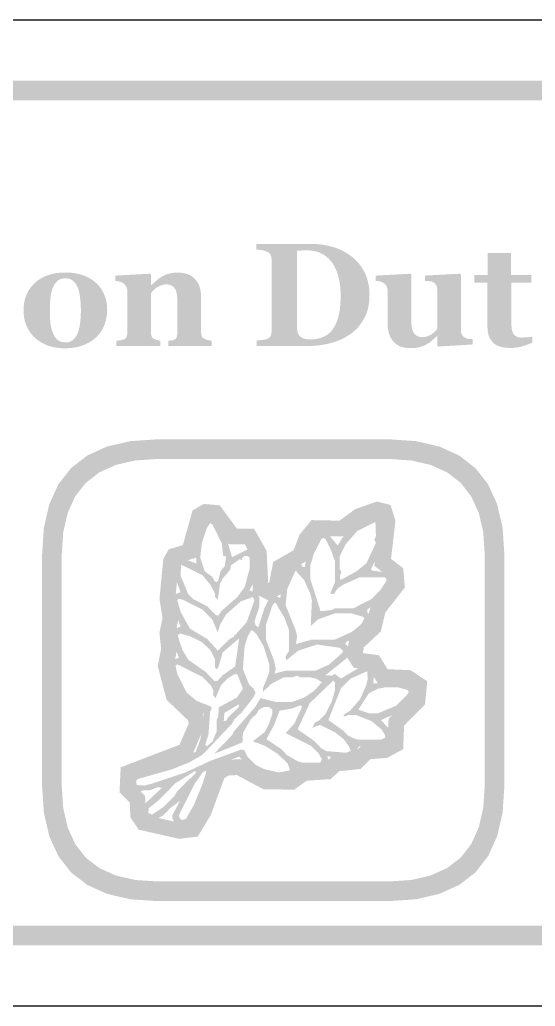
# Model space of a CAD drawing. Header units: millimetres. Extents: x 6 to 294, y 109 to 451.
# Drawn here: x 100.85 to 111.33, y 268.86 to 288.94 of the extents above; entities that cross this region are included whole.
import ezdxf

# ---------------------------------------------------------------- set-up
doc = ezdxf.new("R2010")
doc.units = ezdxf.units.MM
doc.layers.add('CUT', color=1, linetype='Continuous')
doc.layers.add('RASTER', color=7, linetype='Continuous')

msp = doc.modelspace()

# ---------------------------------------------------------------- hatches: boundary and pattern name
at = {"layer": 'RASTER'}
h = msp.add_hatch(color=7, dxfattribs=at)
h.paths.add_polyline_path([(75.2, 285.501), (75.234, 286.016), (75.338, 286.463), (75.509, 286.841), (75.75, 287.151), (76.059, 287.391), (76.438, 287.563), (76.884, 287.666), (77.4, 287.701), (134.6, 287.701), (135.116, 287.666), (135.563, 287.563), (135.941, 287.391), (136.25, 287.151), (136.491, 286.841), (136.663, 286.463), (136.766, 286.016), (136.8, 285.501), (136.8, 272.301), (136.766, 271.785), (136.663, 271.338), (136.491, 270.96), (136.25, 270.651), (135.941, 270.41), (135.563, 270.238), (135.116, 270.135), (134.6, 270.101), (77.4, 270.101), (76.884, 270.135), (76.438, 270.238), (76.059, 270.41), (75.75, 270.651), (75.509, 270.96), (75.338, 271.338), (75.234, 271.785), (75.2, 272.301)])
h.paths.add_polyline_path([(75.6, 285.501), (75.6, 272.301), (75.628, 271.879), (75.712, 271.513), (75.853, 271.204), (76.05, 270.951), (76.303, 270.754), (76.613, 270.613), (76.978, 270.529), (77.4, 270.501), (134.6, 270.501), (135.022, 270.529), (135.388, 270.613), (135.697, 270.754), (135.95, 270.951), (136.147, 271.204), (136.288, 271.513), (136.372, 271.879), (136.4, 272.301), (136.4, 285.501), (136.372, 285.923), (136.288, 286.288), (136.147, 286.598), (135.95, 286.851), (135.697, 287.048), (135.388, 287.188), (135.022, 287.273), (134.6, 287.301), (77.4, 287.301), (76.978, 287.273), (76.613, 287.188), (76.303, 287.048), (76.05, 286.851), (75.853, 286.598), (75.712, 286.288), (75.628, 285.923), (75.6, 285.501)], flags=0)
h = msp.add_hatch(color=7, dxfattribs=at)
h.paths.add_polyline_path([(107.532, 284.166), (107.579, 284.133), (107.623, 284.098), (107.665, 284.061), (107.704, 284.02), (107.742, 283.978), (107.777, 283.932), (107.809, 283.884), (107.84, 283.834), (107.867, 283.78), (107.891, 283.724), (107.911, 283.665), (107.928, 283.603), (107.941, 283.538), (107.95, 283.471), (107.955, 283.4), (107.957, 283.326), (107.955, 283.261), (107.95, 283.199), (107.942, 283.138), (107.931, 283.08), (107.916, 283.023), (107.898, 282.969), (107.877, 282.917), (107.852, 282.867), (107.825, 282.819), (107.796, 282.774), (107.764, 282.73), (107.731, 282.689), (107.695, 282.65), (107.657, 282.614), (107.617, 282.579), (107.575, 282.547), (107.53, 282.517), (107.484, 282.489), (107.436, 282.462), (107.387, 282.438), (107.336, 282.416), (107.284, 282.396), (107.231, 282.378), (107.176, 282.362), (107.119, 282.347), (107.063, 282.335), (107.005, 282.325), (106.947, 282.316), (106.888, 282.309), (106.829, 282.305), (106.768, 282.302), (106.708, 282.301), (105.66, 282.301), (105.66, 282.415), (105.672, 282.416), (105.685, 282.416), (105.699, 282.417), (105.713, 282.418), (105.728, 282.419), (105.744, 282.421), (105.76, 282.422), (105.777, 282.424), (105.794, 282.426), (105.81, 282.428), (105.823, 282.43), (105.836, 282.432), (105.847, 282.434), (105.856, 282.436), (105.865, 282.439), (105.871, 282.441), (105.884, 282.447), (105.895, 282.453), (105.906, 282.46), (105.916, 282.467), (105.924, 282.475), (105.932, 282.483), (105.939, 282.492), (105.944, 282.501), (105.949, 282.51), (105.953, 282.52), (105.957, 282.531), (105.96, 282.542), (105.962, 282.553), (105.964, 282.565), (105.965, 282.578), (105.965, 282.591), (105.965, 284.064), (105.965, 284.077), (105.964, 284.089), (105.962, 284.1), (105.96, 284.112), (105.957, 284.123), (105.954, 284.134), (105.95, 284.144), (105.946, 284.155), (105.94, 284.164), (105.934, 284.174), (105.926, 284.183), (105.918, 284.191), (105.908, 284.199), (105.897, 284.206), (105.884, 284.213), (105.871, 284.22), (105.857, 284.226), (105.843, 284.231), (105.828, 284.236), (105.814, 284.241), (105.799, 284.245), (105.784, 284.248), (105.769, 284.251), (105.753, 284.253), (105.738, 284.256), (105.724, 284.257), (105.71, 284.259), (105.698, 284.261), (105.687, 284.262), (105.676, 284.263), (105.666, 284.264), (105.657, 284.265), (105.657, 284.379), (106.763, 284.379), (106.808, 284.379), (106.853, 284.377), (106.9, 284.373), (106.947, 284.368), (106.994, 284.362), (107.043, 284.354), (107.092, 284.345), (107.143, 284.334), (107.193, 284.321), (107.243, 284.306), (107.292, 284.289), (107.341, 284.269), (107.39, 284.247), (107.438, 284.222), (107.485, 284.195), (107.532, 284.166)])
h.paths.add_polyline_path([(107.233, 282.676), (107.251, 282.706), (107.267, 282.737), (107.282, 282.77), (107.295, 282.804), (107.308, 282.84), (107.319, 282.877), (107.329, 282.915), (107.338, 282.955), (107.346, 282.996), (107.353, 283.039), (107.358, 283.083), (107.363, 283.129), (107.366, 283.176), (107.369, 283.225), (107.371, 283.276), (107.371, 283.328), (107.37, 283.379), (107.368, 283.429), (107.365, 283.477), (107.36, 283.525), (107.354, 283.572), (107.346, 283.617), (107.337, 283.661), (107.327, 283.704), (107.316, 283.746), (107.303, 283.786), (107.288, 283.825), (107.273, 283.862), (107.256, 283.897), (107.238, 283.931), (107.219, 283.963), (107.198, 283.994), (107.176, 284.023), (107.153, 284.051), (107.129, 284.077), (107.103, 284.101), (107.076, 284.123), (107.047, 284.144), (107.018, 284.163), (106.987, 284.18), (106.954, 284.196), (106.921, 284.209), (106.887, 284.22), (106.851, 284.23), (106.815, 284.237), (106.777, 284.242), (106.738, 284.245), (106.699, 284.246), (106.686, 284.246), (106.672, 284.246), (106.658, 284.246), (106.644, 284.246), (106.629, 284.245), (106.614, 284.245), (106.598, 284.244), (106.582, 284.244), (106.566, 284.243), (106.552, 284.243), (106.538, 284.242), (106.525, 284.242), (106.514, 284.241), (106.503, 284.241), (106.493, 284.241), (106.485, 284.24), (106.485, 282.663), (106.485, 282.65), (106.486, 282.637), (106.487, 282.625), (106.488, 282.613), (106.49, 282.602), (106.493, 282.591), (106.496, 282.58), (106.499, 282.57), (106.503, 282.56), (106.507, 282.55), (106.512, 282.541), (106.518, 282.532), (106.524, 282.523), (106.531, 282.515), (106.538, 282.506), (106.546, 282.499), (106.555, 282.491), (106.564, 282.484), (106.574, 282.477), (106.584, 282.471), (106.595, 282.466), (106.606, 282.46), (106.617, 282.455), (106.629, 282.451), (106.642, 282.447), (106.656, 282.444), (106.67, 282.441), (106.686, 282.438), (106.702, 282.436), (106.72, 282.435), (106.738, 282.434), (106.757, 282.434), (106.798, 282.435), (106.837, 282.438), (106.875, 282.443), (106.911, 282.449), (106.946, 282.458), (106.979, 282.469), (107.011, 282.481), (107.042, 282.496), (107.07, 282.512), (107.098, 282.53), (107.124, 282.55), (107.149, 282.571), (107.172, 282.595), (107.194, 282.62), (107.214, 282.647), (107.233, 282.676)], flags=0)
for points in [[(111.266, 282.368), (111.242, 282.358), (111.218, 282.348), (111.194, 282.339), (111.169, 282.329), (111.144, 282.32), (111.118, 282.311), (111.092, 282.303), (111.065, 282.294), (111.038, 282.286), (111.009, 282.28), (110.979, 282.274), (110.947, 282.269), (110.913, 282.266), (110.879, 282.263), (110.842, 282.262), (110.805, 282.261), (110.749, 282.263), (110.698, 282.268), (110.65, 282.277), (110.606, 282.289), (110.565, 282.305), (110.528, 282.324), (110.495, 282.346), (110.466, 282.373), (110.44, 282.402), (110.417, 282.434), (110.398, 282.469), (110.383, 282.508), (110.371, 282.549), (110.362, 282.593), (110.357, 282.64), (110.355, 282.69), (110.355, 283.59), (110.091, 283.59), (110.091, 283.748), (110.361, 283.748), (110.361, 284.192), (110.837, 284.192), (110.837, 283.748), (111.247, 283.748), (111.247, 283.59), (110.84, 283.59), (110.84, 282.787), (110.841, 282.746), (110.843, 282.708), (110.847, 282.673), (110.852, 282.641), (110.858, 282.612), (110.867, 282.586), (110.876, 282.563), (110.887, 282.544), (110.901, 282.527), (110.916, 282.513), (110.934, 282.5), (110.954, 282.49), (110.976, 282.482), (111.001, 282.477), (111.029, 282.473), (111.058, 282.472), (111.068, 282.472), (111.08, 282.473), (111.092, 282.473), (111.105, 282.474), (111.12, 282.474), (111.135, 282.475), (111.151, 282.477), (111.168, 282.478), (111.185, 282.48), (111.2, 282.481), (111.215, 282.483), (111.228, 282.484), (111.239, 282.486), (111.25, 282.488), (111.258, 282.489), (111.266, 282.491)], [(104.746, 282.301), (103.864, 282.301), (103.864, 282.408), (103.871, 282.408), (103.879, 282.409), (103.887, 282.41), (103.895, 282.411), (103.904, 282.412), (103.913, 282.413), (103.922, 282.414), (103.932, 282.415), (103.941, 282.416), (103.95, 282.418), (103.959, 282.419), (103.966, 282.421), (103.974, 282.423), (103.98, 282.425), (103.986, 282.427), (103.992, 282.43), (103.999, 282.434), (104.006, 282.439), (104.012, 282.444), (104.018, 282.449), (104.023, 282.456), (104.028, 282.462), (104.032, 282.469), (104.036, 282.477), (104.039, 282.485), (104.041, 282.494), (104.044, 282.504), (104.046, 282.515), (104.047, 282.526), (104.048, 282.539), (104.049, 282.553), (104.049, 282.567), (104.049, 283.253), (104.048, 283.289), (104.045, 283.323), (104.041, 283.355), (104.035, 283.384), (104.027, 283.411), (104.018, 283.435), (104.007, 283.458), (103.994, 283.478), (103.979, 283.495), (103.963, 283.511), (103.945, 283.524), (103.926, 283.534), (103.905, 283.543), (103.882, 283.549), (103.858, 283.552), (103.832, 283.553), (103.818, 283.553), (103.803, 283.552), (103.789, 283.551), (103.775, 283.549), (103.762, 283.546), (103.749, 283.543), (103.736, 283.54), (103.723, 283.536), (103.71, 283.531), (103.698, 283.526), (103.685, 283.52), (103.673, 283.514), (103.661, 283.507), (103.648, 283.5), (103.636, 283.493), (103.624, 283.484), (103.614, 283.477), (103.604, 283.47), (103.595, 283.462), (103.586, 283.455), (103.578, 283.447), (103.57, 283.44), (103.563, 283.432), (103.556, 283.424), (103.55, 283.417), (103.544, 283.409), (103.538, 283.402), (103.532, 283.395), (103.527, 283.389), (103.522, 283.382), (103.517, 283.376), (103.513, 283.37), (103.513, 282.584), (103.513, 282.571), (103.514, 282.559), (103.515, 282.547), (103.516, 282.536), (103.518, 282.526), (103.521, 282.516), (103.524, 282.507), (103.527, 282.498), (103.531, 282.489), (103.536, 282.482), (103.541, 282.474), (103.547, 282.468), (103.553, 282.461), (103.56, 282.456), (103.568, 282.45), (103.576, 282.446), (103.582, 282.443), (103.588, 282.439), (103.595, 282.436), (103.602, 282.433), (103.61, 282.43), (103.617, 282.428), (103.626, 282.425), (103.634, 282.422), (103.643, 282.42), (103.652, 282.418), (103.66, 282.416), (103.669, 282.414), (103.678, 282.412), (103.686, 282.41), (103.695, 282.409), (103.703, 282.408), (103.703, 282.301), (102.813, 282.301), (102.813, 282.408), (102.822, 282.408), (102.831, 282.409), (102.84, 282.41), (102.849, 282.411), (102.859, 282.412), (102.868, 282.413), (102.877, 282.415), (102.886, 282.416), (102.896, 282.417), (102.904, 282.419), (102.913, 282.42), (102.921, 282.422), (102.929, 282.424), (102.936, 282.426), (102.943, 282.428), (102.95, 282.43), (102.961, 282.434), (102.972, 282.439), (102.981, 282.444), (102.99, 282.45), (102.997, 282.457), (103.004, 282.464), (103.01, 282.471), (103.015, 282.48), (103.019, 282.488), (103.022, 282.498), (103.025, 282.508), (103.028, 282.518), (103.03, 282.53), (103.031, 282.542), (103.032, 282.554), (103.032, 282.567), (103.032, 283.42), (103.032, 283.431), (103.031, 283.443), (103.029, 283.454), (103.026, 283.465), (103.023, 283.476), (103.019, 283.487), (103.014, 283.498), (103.009, 283.509), (103.003, 283.52), (102.996, 283.53), (102.989, 283.54), (102.982, 283.549), (102.974, 283.558), (102.965, 283.566), (102.957, 283.574), (102.947, 283.581), (102.94, 283.585), (102.933, 283.589), (102.926, 283.593), (102.917, 283.597), (102.909, 283.601), (102.9, 283.604), (102.89, 283.607), (102.881, 283.61), (102.87, 283.613), (102.86, 283.616), (102.849, 283.618), (102.838, 283.62), (102.827, 283.622), (102.816, 283.624), (102.804, 283.625), (102.792, 283.626), (102.792, 283.733), (103.491, 283.771), (103.513, 283.75), (103.513, 283.537), (103.519, 283.537), (103.529, 283.547), (103.54, 283.556), (103.552, 283.567), (103.564, 283.577), (103.577, 283.589), (103.59, 283.6), (103.604, 283.612), (103.618, 283.625), (103.633, 283.638), (103.647, 283.649), (103.661, 283.661), (103.675, 283.672), (103.688, 283.682), (103.701, 283.691), (103.714, 283.7), (103.727, 283.709), (103.741, 283.717), (103.756, 283.725), (103.772, 283.733), (103.789, 283.741), (103.807, 283.748), (103.827, 283.755), (103.847, 283.762), (103.869, 283.769), (103.891, 283.774), (103.913, 283.779), (103.936, 283.784), (103.959, 283.787), (103.983, 283.79), (104.007, 283.792), (104.031, 283.793), (104.056, 283.793), (104.114, 283.791), (104.168, 283.785), (104.218, 283.774), (104.265, 283.76), (104.308, 283.741), (104.347, 283.717), (104.383, 283.69), (104.414, 283.658), (104.442, 283.623), (104.467, 283.585), (104.487, 283.544), (104.504, 283.5), (104.517, 283.454), (104.526, 283.405), (104.532, 283.353), (104.534, 283.298), (104.534, 282.581), (104.534, 282.567), (104.535, 282.555), (104.536, 282.543), (104.538, 282.532), (104.54, 282.521), (104.543, 282.512), (104.546, 282.503), (104.55, 282.494), (104.554, 282.486), (104.56, 282.479), (104.566, 282.472), (104.573, 282.465), (104.581, 282.459), (104.59, 282.453), (104.599, 282.448), (104.61, 282.443), (104.616, 282.44), (104.622, 282.438), (104.629, 282.435), (104.636, 282.433), (104.643, 282.43), (104.651, 282.428), (104.659, 282.425), (104.668, 282.422), (104.676, 282.42), (104.686, 282.418), (104.695, 282.416), (104.705, 282.414), (104.714, 282.412), (104.725, 282.41), (104.735, 282.409), (104.746, 282.408)], [(110.058, 282.332), (109.359, 282.289), (109.337, 282.31), (109.337, 282.501), (109.328, 282.501), (109.316, 282.49), (109.303, 282.479), (109.291, 282.468), (109.279, 282.457), (109.267, 282.446), (109.255, 282.435), (109.243, 282.424), (109.231, 282.413), (109.219, 282.402), (109.206, 282.392), (109.192, 282.382), (109.179, 282.372), (109.164, 282.362), (109.149, 282.353), (109.133, 282.343), (109.117, 282.334), (109.099, 282.325), (109.08, 282.316), (109.062, 282.308), (109.044, 282.3), (109.027, 282.293), (109.01, 282.287), (108.993, 282.281), (108.976, 282.276), (108.958, 282.271), (108.939, 282.268), (108.917, 282.264), (108.894, 282.262), (108.869, 282.26), (108.842, 282.258), (108.813, 282.257), (108.782, 282.257), (108.728, 282.259), (108.678, 282.265), (108.63, 282.276), (108.586, 282.29), (108.546, 282.309), (108.508, 282.332), (108.474, 282.359), (108.443, 282.39), (108.415, 282.425), (108.391, 282.464), (108.371, 282.506), (108.354, 282.551), (108.341, 282.6), (108.332, 282.652), (108.327, 282.708), (108.325, 282.767), (108.325, 283.426), (108.324, 283.44), (108.323, 283.453), (108.322, 283.466), (108.319, 283.478), (108.316, 283.489), (108.312, 283.5), (108.308, 283.51), (108.303, 283.519), (108.297, 283.528), (108.291, 283.536), (108.284, 283.545), (108.277, 283.553), (108.27, 283.561), (108.262, 283.568), (108.253, 283.575), (108.244, 283.583), (108.237, 283.588), (108.228, 283.593), (108.22, 283.597), (108.21, 283.601), (108.201, 283.605), (108.19, 283.608), (108.179, 283.611), (108.168, 283.614), (108.156, 283.616), (108.145, 283.618), (108.134, 283.62), (108.123, 283.622), (108.113, 283.623), (108.103, 283.625), (108.093, 283.626), (108.083, 283.626), (108.083, 283.733), (108.793, 283.771), (108.81, 283.75), (108.81, 282.775), (108.81, 282.739), (108.813, 282.705), (108.818, 282.673), (108.824, 282.644), (108.832, 282.618), (108.842, 282.594), (108.854, 282.572), (108.867, 282.553), (108.883, 282.536), (108.899, 282.521), (108.917, 282.509), (108.936, 282.499), (108.957, 282.491), (108.979, 282.485), (109.002, 282.482), (109.026, 282.481), (109.052, 282.482), (109.077, 282.484), (109.101, 282.489), (109.125, 282.495), (109.148, 282.502), (109.17, 282.511), (109.192, 282.522), (109.213, 282.535), (109.233, 282.549), (109.252, 282.563), (109.269, 282.577), (109.285, 282.591), (109.299, 282.606), (109.312, 282.621), (109.324, 282.636), (109.334, 282.651), (109.334, 283.44), (109.334, 283.453), (109.333, 283.465), (109.331, 283.476), (109.329, 283.488), (109.327, 283.499), (109.323, 283.509), (109.319, 283.52), (109.315, 283.53), (109.31, 283.539), (109.304, 283.549), (109.298, 283.557), (109.292, 283.566), (109.284, 283.574), (109.276, 283.581), (109.268, 283.588), (109.259, 283.594), (109.252, 283.598), (109.245, 283.602), (109.236, 283.606), (109.227, 283.609), (109.217, 283.612), (109.207, 283.614), (109.196, 283.616), (109.184, 283.618), (109.172, 283.619), (109.159, 283.62), (109.147, 283.622), (109.134, 283.623), (109.122, 283.624), (109.109, 283.625), (109.096, 283.626), (109.083, 283.626), (109.083, 283.733), (109.794, 283.771), (109.816, 283.75), (109.816, 282.619), (109.816, 282.606), (109.817, 282.594), (109.819, 282.582), (109.821, 282.571), (109.824, 282.561), (109.827, 282.55), (109.832, 282.541), (109.836, 282.532), (109.842, 282.523), (109.848, 282.514), (109.854, 282.506), (109.862, 282.498), (109.869, 282.491), (109.878, 282.484), (109.887, 282.477), (109.896, 282.471), (109.904, 282.466), (109.911, 282.463), (109.92, 282.459), (109.929, 282.456), (109.938, 282.453), (109.948, 282.451), (109.958, 282.448), (109.969, 282.447), (109.98, 282.445), (109.991, 282.444), (110.002, 282.442), (110.013, 282.441), (110.025, 282.44), (110.036, 282.44), (110.047, 282.439), (110.058, 282.438)]]:
    msp.add_hatch(color=7, dxfattribs=at).paths.add_polyline_path(points)
h = msp.add_hatch(color=7, dxfattribs=at)
h.paths.add_polyline_path([(102.401, 283.581), (102.427, 283.555), (102.452, 283.528), (102.475, 283.5), (102.496, 283.47), (102.516, 283.439), (102.535, 283.407), (102.551, 283.374), (102.566, 283.339), (102.58, 283.304), (102.591, 283.268), (102.601, 283.231), (102.609, 283.193), (102.616, 283.154), (102.62, 283.115), (102.623, 283.075), (102.624, 283.035), (102.623, 282.994), (102.62, 282.955), (102.616, 282.915), (102.609, 282.877), (102.602, 282.839), (102.592, 282.801), (102.58, 282.764), (102.567, 282.728), (102.552, 282.692), (102.536, 282.658), (102.518, 282.625), (102.498, 282.594), (102.476, 282.564), (102.453, 282.535), (102.429, 282.507), (102.402, 282.481), (102.373, 282.454), (102.342, 282.429), (102.309, 282.406), (102.275, 282.384), (102.24, 282.364), (102.204, 282.345), (102.166, 282.328), (102.126, 282.313), (102.085, 282.299), (102.043, 282.287), (101.999, 282.277), (101.954, 282.269), (101.908, 282.262), (101.86, 282.258), (101.81, 282.255), (101.759, 282.254), (101.715, 282.255), (101.672, 282.257), (101.629, 282.261), (101.588, 282.267), (101.547, 282.274), (101.507, 282.283), (101.468, 282.293), (101.43, 282.305), (101.393, 282.319), (101.357, 282.334), (101.323, 282.351), (101.289, 282.369), (101.256, 282.389), (101.225, 282.411), (101.194, 282.434), (101.165, 282.459), (101.137, 282.484), (101.112, 282.511), (101.088, 282.539), (101.065, 282.569), (101.044, 282.6), (101.024, 282.632), (101.006, 282.666), (100.989, 282.701), (100.974, 282.738), (100.961, 282.776), (100.949, 282.814), (100.94, 282.854), (100.933, 282.895), (100.928, 282.937), (100.925, 282.98), (100.924, 283.024), (100.925, 283.068), (100.928, 283.11), (100.932, 283.151), (100.938, 283.191), (100.946, 283.229), (100.956, 283.266), (100.967, 283.302), (100.981, 283.337), (100.996, 283.371), (101.012, 283.404), (101.031, 283.436), (101.051, 283.467), (101.073, 283.497), (101.097, 283.526), (101.123, 283.554), (101.15, 283.581), (101.178, 283.606), (101.207, 283.629), (101.238, 283.651), (101.271, 283.672), (101.305, 283.691), (101.341, 283.709), (101.378, 283.725), (101.417, 283.74), (101.458, 283.753), (101.499, 283.765), (101.542, 283.774), (101.586, 283.782), (101.63, 283.788), (101.677, 283.793), (101.724, 283.796), (101.772, 283.796), (101.823, 283.796), (101.872, 283.793), (101.919, 283.788), (101.965, 283.782), (102.01, 283.774), (102.052, 283.765), (102.094, 283.753), (102.134, 283.74), (102.172, 283.725), (102.209, 283.709), (102.244, 283.691), (102.278, 283.672), (102.311, 283.651), (102.342, 283.629), (102.372, 283.606), (102.401, 283.581)])
h.paths.add_polyline_path([(102.026, 282.566), (102.034, 282.587), (102.041, 282.609), (102.048, 282.632), (102.054, 282.657), (102.06, 282.682), (102.065, 282.709), (102.069, 282.736), (102.073, 282.765), (102.077, 282.795), (102.08, 282.826), (102.083, 282.858), (102.085, 282.892), (102.087, 282.927), (102.088, 282.962), (102.089, 282.999), (102.089, 283.038), (102.089, 283.064), (102.088, 283.091), (102.087, 283.119), (102.085, 283.147), (102.083, 283.177), (102.081, 283.208), (102.078, 283.239), (102.074, 283.272), (102.07, 283.304), (102.066, 283.334), (102.061, 283.363), (102.056, 283.39), (102.05, 283.415), (102.044, 283.438), (102.037, 283.46), (102.03, 283.48), (102.021, 283.502), (102.011, 283.524), (102, 283.544), (101.988, 283.562), (101.976, 283.58), (101.962, 283.596), (101.948, 283.611), (101.933, 283.625), (101.917, 283.637), (101.9, 283.648), (101.882, 283.657), (101.862, 283.665), (101.842, 283.67), (101.821, 283.674), (101.799, 283.677), (101.775, 283.678), (101.75, 283.677), (101.726, 283.674), (101.703, 283.67), (101.682, 283.663), (101.662, 283.655), (101.643, 283.646), (101.625, 283.634), (101.609, 283.621), (101.594, 283.606), (101.58, 283.59), (101.566, 283.573), (101.554, 283.555), (101.542, 283.536), (101.532, 283.516), (101.522, 283.495), (101.513, 283.473), (101.506, 283.451), (101.499, 283.429), (101.493, 283.406), (101.487, 283.382), (101.482, 283.357), (101.478, 283.331), (101.474, 283.305), (101.471, 283.277), (101.468, 283.249), (101.466, 283.22), (101.464, 283.192), (101.462, 283.163), (101.461, 283.133), (101.46, 283.104), (101.459, 283.074), (101.459, 283.043), (101.459, 283.004), (101.46, 282.967), (101.46, 282.931), (101.462, 282.898), (101.463, 282.865), (101.465, 282.835), (101.467, 282.806), (101.469, 282.779), (101.472, 282.753), (101.476, 282.727), (101.481, 282.7), (101.487, 282.674), (101.493, 282.648), (101.501, 282.622), (101.51, 282.595), (101.519, 282.569), (101.528, 282.547), (101.538, 282.526), (101.548, 282.506), (101.56, 282.488), (101.573, 282.47), (101.586, 282.454), (101.6, 282.439), (101.616, 282.425), (101.632, 282.413), (101.649, 282.402), (101.668, 282.393), (101.687, 282.386), (101.708, 282.38), (101.729, 282.376), (101.752, 282.373), (101.775, 282.373), (101.797, 282.373), (101.818, 282.376), (101.838, 282.379), (101.857, 282.385), (101.876, 282.392), (101.893, 282.4), (101.91, 282.41), (101.926, 282.422), (101.942, 282.435), (101.956, 282.449), (101.97, 282.465), (101.983, 282.482), (101.995, 282.501), (102.006, 282.521), (102.016, 282.543), (102.026, 282.566)], flags=0)
h = msp.add_hatch(color=7, dxfattribs=at)
h.paths.add_polyline_path([(101.3, 278.051), (101.337, 278.602), (101.447, 279.079), (101.63, 279.483), (101.888, 279.813), (102.218, 280.07), (102.622, 280.254), (103.099, 280.364), (103.65, 280.401), (108.35, 280.401), (108.901, 280.364), (109.378, 280.254), (109.782, 280.07), (110.113, 279.813), (110.37, 279.483), (110.553, 279.079), (110.663, 278.602), (110.7, 278.051), (110.7, 273.351), (110.663, 272.8), (110.553, 272.323), (110.37, 271.919), (110.113, 271.588), (109.782, 271.331), (109.378, 271.148), (108.901, 271.038), (108.35, 271.001), (103.65, 271.001), (103.099, 271.038), (102.622, 271.148), (102.218, 271.331), (101.887, 271.588), (101.63, 271.919), (101.447, 272.323), (101.337, 272.8), (101.3, 273.351)])
h.paths.add_polyline_path([(101.7, 278.051), (101.7, 273.351), (101.73, 272.894), (101.822, 272.498), (101.974, 272.163), (102.187, 271.888), (102.462, 271.675), (102.797, 271.523), (103.193, 271.431), (103.65, 271.401), (108.35, 271.401), (108.807, 271.431), (109.203, 271.523), (109.538, 271.675), (109.813, 271.888), (110.026, 272.163), (110.178, 272.498), (110.27, 272.894), (110.3, 273.351), (110.3, 278.051), (110.27, 278.508), (110.178, 278.904), (110.026, 279.239), (109.813, 279.513), (109.538, 279.727), (109.203, 279.879), (108.807, 279.97), (108.35, 280.001), (103.65, 280.001), (103.193, 279.97), (102.797, 279.879), (102.462, 279.727), (102.188, 279.513), (101.974, 279.239), (101.822, 278.904), (101.73, 278.508), (101.7, 278.051)], flags=0)
h = msp.add_hatch(color=7, dxfattribs=at)
h.paths.add_polyline_path([(108.108, 279.135), (108.385, 279.064), (108.485, 278.743), (108.395, 277.968), (108.642, 277.777), (108.677, 277.387), (108.279, 276.877), (108.186, 276.486), (107.843, 276.17), (107.823, 276.056), (107.827, 276.049), (108.152, 276.005), (108.324, 275.722), (108.794, 275.701), (109.131, 275.476), (109.087, 275.007), (108.66, 274.573), (108.642, 274.093), (108.315, 273.917), (107.97, 273.889), (107.771, 273.69), (107.343, 273.646), (107.167, 273.484), (106.685, 273.453), (106.425, 273.269), (105.797, 273.28), (105.259, 273.567), (105.081, 273.557), (105.004, 273.5), (104.728, 272.749), (104.466, 272.315), (104.087, 272.269), (103.263, 272.456), (103.097, 272.706), (103.081, 273.006), (102.874, 273.213), (102.899, 273.725), (104.093, 274.183), (104.281, 274.612), (104.27, 274.68), (103.832, 275.098), (103.651, 275.785), (103.72, 276.132), (103.687, 276.466), (103.749, 276.759), (103.687, 277.154), (103.766, 277.969), (103.875, 278.162), (104.162, 278.246), (104.36, 278.954), (104.586, 279.085), (104.912, 279.058), (105.261, 278.584), (105.608, 278.584), (105.866, 278.129), (105.897, 277.483), (105.91, 277.476), (105.918, 277.481), (105.999, 277.905), (106.416, 278.144), (106.532, 278.455), (106.778, 278.756), (107.346, 278.745), (107.669, 278.981)])
h.paths.add_polyline_path([(108.122, 278.801), (107.82, 278.695), (107.448, 278.423), (106.928, 278.433), (106.814, 278.293), (106.676, 277.923), (106.285, 277.7), (106.206, 277.284), (105.927, 277.108), (105.586, 277.282), (105.55, 278.038), (105.421, 278.264), (105.1, 278.264), (104.741, 278.751), (104.66, 278.758), (104.633, 278.742), (104.423, 277.988), (104.089, 277.891), (104.078, 277.871), (104.01, 277.163), (104.075, 276.75), (104.01, 276.449), (104.044, 276.116), (103.979, 275.795), (104.119, 275.267), (104.569, 274.837), (104.612, 274.57), (104.332, 273.932), (103.209, 273.501), (103.201, 273.339), (103.394, 273.145), (103.412, 272.811), (103.459, 272.74), (104.104, 272.594), (104.273, 272.614), (104.438, 272.888), (104.736, 273.7), (104.967, 273.87), (105.329, 273.892), (105.88, 273.599), (106.326, 273.59), (106.574, 273.767), (107.033, 273.796), (107.204, 273.954), (107.625, 273.997), (107.827, 274.199), (108.222, 274.231), (108.329, 274.288), (108.345, 274.709), (108.779, 275.15), (108.795, 275.316), (108.691, 275.385), (108.14, 275.41), (107.958, 275.708), (107.635, 275.751), (107.486, 275.991), (107.546, 276.331), (107.897, 276.656), (107.984, 277.019), (108.347, 277.484), (108.336, 277.609), (108.056, 277.825), (108.159, 278.712), (108.132, 278.798), (108.122, 278.801)], flags=0)
h = msp.add_hatch(color=7, dxfattribs=at)
h.paths.add_polyline_path([(104.66, 278.851), (104.793, 278.804), (104.927, 278.638), (105.05, 278.394), (105.161, 278.003), (105.484, 278.16), (105.561, 278.137), (105.618, 278.06), (105.618, 277.893), (105.651, 277.793), (105.585, 277.459), (105.518, 277.326), (105.661, 277.269), (105.718, 277.192), (105.718, 276.992), (105.618, 276.691), (105.641, 276.614), (105.695, 276.568), (105.818, 276.958), (105.908, 277.135), (106.019, 277.225), (106.142, 277.169), (106.185, 277.459), (106.252, 277.659), (106.376, 277.87), (106.486, 277.893), (106.576, 277.85), (106.596, 277.803), (106.643, 277.803), (106.686, 278.093), (106.91, 278.504), (107.02, 278.561), (107.063, 278.537), (107.311, 278.237), (107.411, 278.404), (107.678, 278.671), (107.888, 278.794), (108.122, 278.861), (108.165, 278.838), (108.222, 278.761), (108.222, 278.394), (108.122, 278.027), (107.988, 277.76), (108.022, 277.726), (108.289, 277.693), (108.399, 277.636), (108.422, 277.492), (108.332, 277.316), (108.245, 277.235), (108.199, 277.149), (107.911, 276.935), (107.911, 276.882), (107.988, 276.791), (107.931, 276.614), (107.765, 276.448), (107.477, 276.267), (107.464, 276.234), (107.554, 276.157), (107.554, 276.057), (107.497, 275.947), (107.063, 275.6), (107.187, 275.59), (107.254, 275.623), (107.377, 275.533), (107.755, 275.756), (107.955, 275.79), (108.055, 275.69), (108.032, 275.433), (108.689, 275.456), (108.866, 275.366), (108.89, 275.222), (108.833, 275.112), (108.566, 274.845), (108.189, 274.688), (108.365, 274.498), (108.422, 274.388), (108.399, 274.244), (108.322, 274.187), (108.189, 274.154), (107.755, 274.154), (107.721, 274.121), (107.698, 273.977), (107.621, 273.92), (107.187, 273.92), (107.12, 273.954), (107.097, 273.944), (107.12, 273.887), (107.097, 273.743), (106.953, 273.687), (106.486, 273.72), (106.443, 273.563), (106.352, 273.52), (105.918, 273.52), (105.785, 273.553), (105.541, 273.677), (105.307, 273.944), (104.793, 273.743), (104.616, 273.186), (104.393, 272.675), (104.326, 272.575), (104.216, 272.518), (104.116, 272.518), (104.005, 272.575), (103.949, 272.685), (103.949, 272.752), (104.106, 273.042), (103.905, 272.895), (103.758, 272.742), (103.581, 272.652), (103.481, 272.652), (103.391, 272.695), (103.348, 272.785), (103.371, 272.962), (103.738, 273.309), (103.648, 273.319), (103.481, 273.253), (103.348, 273.253), (103.281, 273.219), (103.137, 273.309), (103.114, 273.52), (103.137, 273.563), (103.248, 273.62), (103.949, 273.82), (104.426, 274.044), (104.516, 274.288), (104.583, 274.621), (104.583, 274.822), (104.339, 274.945), (104.139, 275.145), (103.982, 275.423), (103.915, 275.656), (103.939, 275.9), (104.082, 275.957), (103.949, 276.324), (103.949, 276.491), (103.972, 276.534), (104.116, 276.591), (103.949, 277.025), (103.949, 277.192), (103.972, 277.235), (104.116, 277.292), (104.015, 277.559), (103.992, 277.803), (104.015, 277.893), (104.082, 277.96), (104.216, 277.96), (104.439, 277.87), (104.416, 278.294), (104.483, 278.561), (104.606, 278.804)])
h.paths.add_polyline_path([(108.078, 278.718), (107.711, 278.537), (107.477, 278.27), (107.354, 278.027), (107.354, 277.76), (107.387, 277.693), (107.354, 277.626), (107.364, 277.536), (107.698, 277.716), (107.898, 277.883), (108.088, 278.294), (108.055, 278.36), (108.088, 278.427)], flags=0)
h.paths.add_polyline_path([(104.717, 278.694), (104.65, 278.594), (104.55, 278.294), (104.516, 277.993), (104.606, 277.716), (104.76, 277.603), (104.807, 277.516), (104.85, 277.492), (104.883, 277.526), (104.927, 277.716), (105.017, 277.826), (105.04, 278.017), (104.984, 278.027), (104.95, 278.294), (104.76, 278.671)], flags=0)
h.paths.add_polyline_path([(107.02, 278.394), (106.977, 278.37), (106.82, 278.06), (106.753, 277.826), (106.753, 277.559), (106.963, 276.902), (107.187, 276.925), (107.254, 276.958), (107.621, 276.958), (107.998, 277.149), (108.165, 277.316), (108.299, 277.516), (108.299, 277.569), (108.255, 277.593), (107.755, 277.593), (107.411, 277.436), (107.311, 277.369), (107.23, 277.249), (107.177, 277.249), (107.164, 277.282), (107.254, 277.492), (107.254, 277.926), (107.164, 278.17), (107.063, 278.37)], flags=0)
h.paths.add_polyline_path([(105.418, 278.027), (105.361, 277.983), (105.374, 277.936), (105.317, 277.96), (105.141, 277.836), (105.127, 277.75), (104.974, 277.569), (104.917, 277.459), (104.873, 277.135), (104.817, 277.192), (104.817, 277.259), (104.727, 277.436), (104.56, 277.636), (104.126, 277.85), (104.116, 277.626), (104.273, 277.249), (104.373, 277.149), (104.66, 277.002), (104.84, 276.815), (104.893, 276.815), (104.94, 276.902), (105.261, 277.182), (105.418, 277.392), (105.518, 277.76), (105.518, 277.993), (105.484, 278.027)], flags=0)
h.paths.add_polyline_path([(106.453, 277.726), (106.286, 277.359), (106.252, 277.025), (106.453, 276.524), (106.486, 276.391), (106.463, 276.234), (106.786, 276.324), (107.254, 276.324), (107.598, 276.481), (107.798, 276.648), (107.855, 276.758), (107.821, 276.791), (107.588, 276.858), (107.254, 276.858), (106.91, 276.735), (106.763, 276.601), (106.786, 277.125), (106.753, 277.259), (106.629, 277.536)], flags=0)
h.paths.add_polyline_path([(105.585, 277.192), (105.341, 277.102), (105.04, 276.835), (104.917, 276.624), (104.873, 276.468), (104.76, 276.735), (104.56, 276.935), (104.182, 277.125), (104.082, 277.159), (104.049, 277.125), (104.116, 276.892), (104.306, 276.548), (104.66, 276.334), (104.873, 276.1), (105.107, 276.334), (105.194, 276.381), (105.461, 276.681), (105.618, 277.125)], flags=0)
h.paths.add_polyline_path([(106.042, 277.082), (105.985, 277.025), (105.852, 276.624), (105.852, 276.324), (106.019, 275.89), (106.052, 275.723), (106.029, 275.633), (106.252, 275.69), (106.853, 275.69), (107.13, 275.813), (107.397, 276.047), (107.421, 276.09), (107.354, 276.157), (106.887, 276.224), (106.509, 276.1), (106.262, 275.9), (106.252, 275.99), (106.319, 276.09), (106.319, 276.524), (106.229, 276.768)], flags=0)
h.paths.add_polyline_path([(105.575, 276.514), (105.541, 276.501), (105.484, 276.391), (105.418, 276.19), (105.384, 275.723), (105.508, 275.413), (105.595, 275.332), (105.641, 275.246), (105.595, 275.145), (105.361, 274.845), (105.207, 274.698), (105.161, 274.611), (104.56, 273.977), (104.283, 273.82), (103.949, 273.687), (103.248, 273.486), (103.214, 273.453), (103.224, 273.363), (103.381, 273.353), (103.515, 273.386), (104.216, 273.62), (104.717, 273.854), (105.351, 274.087), (105.408, 274.077), (105.474, 273.944), (105.641, 273.777), (105.818, 273.687), (106.119, 273.62), (106.342, 273.663), (106.296, 273.797), (106.095, 273.997), (105.828, 274.164), (105.585, 274.254), (105.828, 274.444), (105.918, 274.621), (105.985, 274.822), (105.985, 274.888), (105.918, 274.955), (105.818, 274.955), (105.708, 274.898), (105.661, 274.812), (105.541, 274.698), (105.384, 274.421), (105.374, 274.231), (104.793, 273.997), (105.161, 274.378), (105.207, 274.464), (105.628, 274.945), (105.741, 275.132), (106.052, 275.055), (106.386, 275.055), (106.629, 275.145), (106.83, 275.279), (106.987, 275.456), (106.887, 275.523), (106.753, 275.556), (106.553, 275.556), (106.486, 275.59), (106.386, 275.556), (106.219, 275.556), (105.975, 275.433), (105.795, 275.266), (105.795, 275.346), (105.918, 275.656), (105.918, 275.823), (105.808, 276.18), (105.661, 276.434)], flags=0)
h.paths.add_polyline_path([(104.106, 276.448), (104.059, 276.414), (104.082, 276.324), (104.149, 276.124), (104.273, 275.913), (104.626, 275.666), (104.807, 275.479), (104.86, 275.479), (104.974, 275.6), (105.227, 275.78), (105.307, 276.347), (104.974, 276.067), (104.883, 275.756), (104.85, 275.723), (104.817, 275.756), (104.817, 275.923), (104.727, 276.1), (104.56, 276.267), (104.316, 276.391)], flags=0)
h.paths.add_polyline_path([(104.049, 275.823), (104.015, 275.79), (104.049, 275.623), (104.239, 275.246), (104.439, 275.079), (104.727, 274.965), (104.75, 274.922), (104.717, 274.855), (104.683, 274.388), (104.616, 274.187), (104.65, 274.154), (104.76, 274.244), (104.85, 274.454), (104.85, 274.688), (104.883, 274.755), (104.893, 274.945), (105.261, 275.145), (105.384, 275.322), (105.274, 275.613), (105.217, 275.623), (105.074, 275.533), (104.94, 275.399), (104.827, 275.132), (104.783, 275.189), (104.783, 275.289), (104.727, 275.399), (104.56, 275.566)], flags=0)
h.paths.add_polyline_path([(107.911, 275.68), (107.578, 275.533), (107.377, 275.332), (107.12, 274.688), (107.431, 274.464), (107.511, 274.378), (107.621, 274.321), (107.721, 274.288), (108.189, 274.288), (108.279, 274.331), (108.265, 274.398), (108.199, 274.498), (107.998, 274.665), (107.688, 274.788), (107.521, 274.788), (107.454, 274.755), (107.421, 274.788), (107.564, 274.878), (107.765, 275.112), (107.888, 275.389), (107.921, 275.523)], flags=0)
h.paths.add_polyline_path([(107.22, 275.489), (106.743, 275.032), (106.496, 274.498), (106.83, 274.264), (106.977, 274.111), (107.087, 274.054), (107.487, 274.02), (107.578, 274.064), (107.531, 274.164), (107.431, 274.298), (107.264, 274.431), (106.953, 274.588), (106.796, 274.531), (106.843, 274.631), (106.93, 274.678), (107.063, 274.812), (107.187, 275.055), (107.254, 275.289), (107.254, 275.456)], flags=0)
h.paths.add_polyline_path([(108.289, 275.356), (108.122, 275.322), (107.945, 275.232), (107.731, 274.898), (107.955, 274.822), (108.122, 274.822), (108.499, 274.979), (108.733, 275.212), (108.756, 275.256), (108.733, 275.299), (108.522, 275.356)], flags=0)
h.paths.add_polyline_path([(105.307, 275.012), (105.007, 274.832), (104.994, 274.665), (105.04, 274.665), (105.074, 274.732), (105.294, 274.945)], flags=0)
h.paths.add_polyline_path([(106.553, 274.989), (106.386, 274.922), (106.129, 274.878), (106.019, 274.588), (105.862, 274.298), (106.162, 274.097), (106.276, 273.977), (106.486, 273.854), (106.586, 273.82), (106.953, 273.82), (106.987, 273.887), (106.93, 273.997), (106.763, 274.164), (106.252, 274.421), (106.429, 274.611), (106.586, 274.955)], flags=0)
h.paths.add_polyline_path([(104.416, 273.653), (104.005, 273.396), (103.658, 273.042), (103.471, 272.895), (103.458, 272.795), (103.538, 272.762), (103.758, 272.909), (103.992, 273.142), (104.039, 273.229), (104.426, 273.61)], flags=0)
h.paths.add_polyline_path([(104.616, 273.653), (104.573, 273.63), (104.406, 273.396), (104.082, 272.752), (104.106, 272.675), (104.149, 272.652), (104.226, 272.675), (104.383, 272.952), (104.55, 273.353), (104.64, 273.63)], flags=0)

# ---------------------------------------------------------------- linework, layer by layer
at = {"layer": 'CUT'}
for points in [[(76.999, 288.941), (135.001, 288.941)], [(135.001, 268.861), (76.999, 268.861)]]:
    msp.add_lwpolyline(points, dxfattribs=at)

doc.saveas('drawing.dxf')
